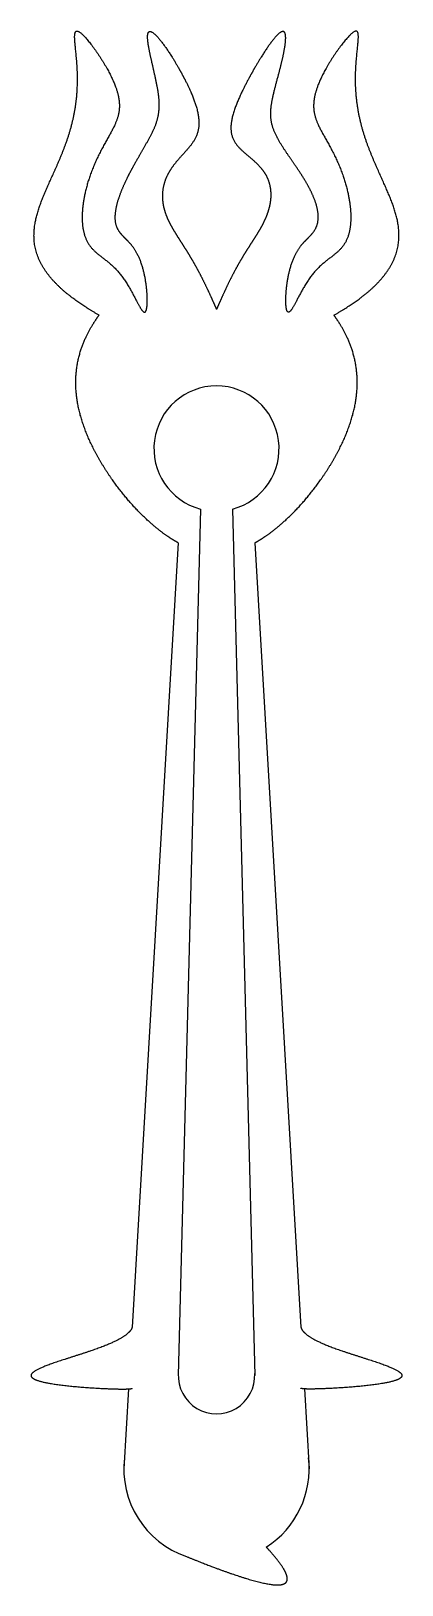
# Model space of a CAD drawing. Header units: millimetres. Extents: x 5 to 45, y 2 to 170.
import ezdxf

# ---------------------------------------------------------------- set-up
doc = ezdxf.new("R2010")
doc.units = ezdxf.units.MM
doc.layers.get('0').update_dxf_attribs({"linetype": 'CONTINUOUS'})

msp = doc.modelspace()

# ---------------------------------------------------------------- linework, layer by layer
for p, q in [((23.27, 118.48), (20.87, 25.06)), ((26.73, 118.48), (29.13, 25.06)), ((20.87, 114.83), (15.9, 30.28)), ((29.13, 114.83), (34.1, 30.28)), ((15.51, 23.61), (15, 15)), ((34.49, 23.61), (35, 15))]:
    msp.add_line(p, q)
for centre, radius, start, end in [((25, 125), 6.75, -75.1091, 255.1091), ((25, 25.06), 4.13, -182.9363, 2.9363), ((25, 15), 10, 173.2671, 251.0662), ((25, 15), 10, -57.5124, 6.7329)]:
    msp.add_arc(centre, radius, start, end)
for points in [[(12.33, 139.38), (11.83, 139.66), (10.88, 140.23), (9.59, 141.08), (8.14, 142.23), (6.77, 143.69), (5.85, 145.18), (5.34, 146.68), (5.23, 148.22), (5.46, 149.8), (5.98, 151.42), (6.7, 153.11), (7.52, 154.88), (8.34, 156.73), (9.07, 158.67), (9.62, 160.67), (9.95, 162.71), (10.05, 164.71), (9.96, 166.58), (9.78, 168.19), (9.65, 169.39), (9.71, 170.05), (10.05, 170.1), (10.69, 169.55), (11.56, 168.5), (12.53, 167.11), (13.45, 165.58), (14.16, 164.06), (14.55, 162.67), (14.58, 161.44), (14.27, 160.31), (13.69, 159.18), (12.96, 157.94), (12.19, 156.51), (11.48, 154.88), (10.91, 153.13), (10.55, 151.36), (10.44, 149.71), (10.6, 148.31), (11.01, 147.21), (11.65, 146.4), (12.46, 145.76), (13.35, 145.11), (14.26, 144.29), (15.11, 143.22), (15.85, 141.94), (16.47, 140.71), (16.95, 139.82), (17.3, 139.52), (17.51, 139.96), (17.57, 141.05), (17.47, 142.52), (17.2, 144.1), (16.75, 145.49), (16.18, 146.54), (15.55, 147.29), (14.94, 147.85), (14.44, 148.4), (14.12, 149.07), (14.02, 149.94), (14.15, 151), (14.5, 152.22), (15.05, 153.53), (15.72, 154.89), (16.47, 156.21), (17.2, 157.47), (17.86, 158.62), (18.39, 159.68), (18.73, 160.7), (18.87, 161.75), (18.81, 162.92), (18.58, 164.26), (18.24, 165.75), (17.88, 167.27), (17.6, 168.63), (17.5, 169.63), (17.67, 170.1), (18.13, 169.94), (18.85, 169.19), (19.74, 167.97), (20.7, 166.44), (21.61, 164.8), (22.37, 163.2), (22.9, 161.76), (23.15, 160.51), (23.12, 159.45), (22.82, 158.54), (22.3, 157.74), (21.64, 156.99), (20.93, 156.24), (20.26, 155.44), (19.71, 154.58), (19.33, 153.66), (19.14, 152.71), (19.14, 151.76), (19.31, 150.84), (19.61, 149.97), (20.01, 149.15), (20.47, 148.37), (20.96, 147.6), (21.46, 146.82), (21.96, 146.02), (22.46, 145.19), (22.96, 144.3), (23.46, 143.34), (23.96, 142.32), (24.37, 141.43), (24.68, 140.73), (24.89, 140.25), (25, 140)], [(37.67, 139.38), (38.17, 139.66), (39.12, 140.23), (40.42, 141.09), (41.87, 142.24), (43.24, 143.71), (44.16, 145.19), (44.66, 146.7), (44.77, 148.25), (44.53, 149.83), (44, 151.46), (43.28, 153.15), (42.46, 154.92), (41.64, 156.78), (40.91, 158.73), (40.37, 160.74), (40.05, 162.78), (39.95, 164.78), (40.05, 166.65), (40.23, 168.25), (40.35, 169.43), (40.28, 170.07), (39.93, 170.09), (39.27, 169.51), (38.39, 168.43), (37.41, 167.03), (36.5, 165.48), (35.81, 163.96), (35.44, 162.58), (35.43, 161.36), (35.77, 160.23), (36.36, 159.1), (37.1, 157.84), (37.87, 156.39), (38.58, 154.75), (39.13, 152.98), (39.47, 151.21), (39.55, 149.58), (39.37, 148.2), (38.94, 147.12), (38.28, 146.34), (37.46, 145.7), (36.56, 145.04), (35.65, 144.2), (34.81, 143.09), (34.07, 141.8), (33.47, 140.59), (33, 139.75), (32.67, 139.54), (32.48, 140.06), (32.44, 141.21), (32.57, 142.72), (32.86, 144.29), (33.31, 145.64), (33.88, 146.65), (34.51, 147.36), (35.12, 147.91), (35.62, 148.48), (35.95, 149.2), (36.04, 150.1), (35.85, 151.18), (35.4, 152.39), (34.72, 153.68), (33.88, 154.98), (33, 156.25), (32.16, 157.45), (31.48, 158.57), (31.02, 159.61), (30.81, 160.65), (30.84, 161.75), (31.07, 162.97), (31.43, 164.35), (31.85, 165.86), (32.22, 167.38), (32.47, 168.72), (32.51, 169.68), (32.3, 170.11), (31.82, 169.91), (31.11, 169.14), (30.23, 167.89), (29.28, 166.34), (28.34, 164.67), (27.51, 163.03), (26.89, 161.53), (26.54, 160.23), (26.5, 159.14), (26.77, 158.25), (27.32, 157.5), (28.07, 156.83), (28.9, 156.17), (29.68, 155.45), (30.31, 154.64), (30.71, 153.74), (30.89, 152.77), (30.87, 151.79), (30.68, 150.85), (30.38, 149.98), (29.99, 149.16), (29.54, 148.38), (29.06, 147.62), (28.56, 146.84), (28.05, 146.04), (27.54, 145.2), (27.04, 144.3), (26.54, 143.35), (26.04, 142.32), (25.63, 141.43), (25.32, 140.73), (25.11, 140.25), (25, 140)], [(20.87, 114.83), (20.62, 114.97), (20.11, 115.27), (19.35, 115.77), (18.32, 116.56), (17.02, 117.73), (15.72, 119.1), (14.45, 120.64), (13.22, 122.35), (12.1, 124.19), (11.14, 126.12), (10.39, 128.09), (9.91, 130.08), (9.74, 132.04), (9.88, 133.96), (10.36, 135.83), (10.99, 137.28), (11.61, 138.34), (12.08, 139.03), (12.33, 139.38)], [(29.13, 114.83), (29.38, 114.97), (29.89, 115.27), (30.65, 115.77), (31.68, 116.56), (32.98, 117.73), (34.28, 119.1), (35.55, 120.64), (36.78, 122.35), (37.9, 124.19), (38.86, 126.12), (39.61, 128.09), (40.09, 130.08), (40.26, 132.04), (40.12, 133.96), (39.64, 135.83), (39.01, 137.28), (38.39, 138.34), (37.92, 139.03), (37.67, 139.38)], [(15.9, 30.28), (15.87, 30.17), (15.78, 29.96), (15.53, 29.64), (15, 29.22), (13.98, 28.67), (12.66, 28.13), (11.08, 27.58), (9.37, 27.04), (7.69, 26.5), (6.26, 26), (5.26, 25.52), (4.83, 25.1), (5.08, 24.72), (5.95, 24.4), (7.32, 24.14), (9.01, 23.93), (10.8, 23.77), (12.49, 23.67), (13.93, 23.61), (15.01, 23.59), (15.57, 23.61), (15.8, 23.64), (15.88, 23.67), (15.9, 23.68)], [(34.1, 30.28), (34.13, 30.17), (34.22, 29.96), (34.47, 29.64), (35, 29.22), (36.02, 28.67), (37.34, 28.13), (38.92, 27.58), (40.63, 27.04), (42.31, 26.5), (43.74, 26), (44.74, 25.52), (45.17, 25.1), (44.92, 24.72), (44.05, 24.4), (42.68, 24.14), (40.99, 23.93), (39.2, 23.77), (37.51, 23.67), (36.07, 23.61), (34.99, 23.59), (34.43, 23.61), (34.2, 23.64), (34.12, 23.67), (34.1, 23.68)], [(21.76, 5.54), (22.33, 5.31), (23.45, 4.86), (25.03, 4.25), (26.95, 3.56), (28.98, 2.92), (30.63, 2.52), (31.84, 2.41), (32.56, 2.6), (32.76, 3.12), (32.47, 3.95), (31.85, 4.86), (31.19, 5.66), (30.66, 6.25), (30.37, 6.56)]]:
    msp.add_open_spline(points, degree=5)

doc.saveas('drawing.dxf')
